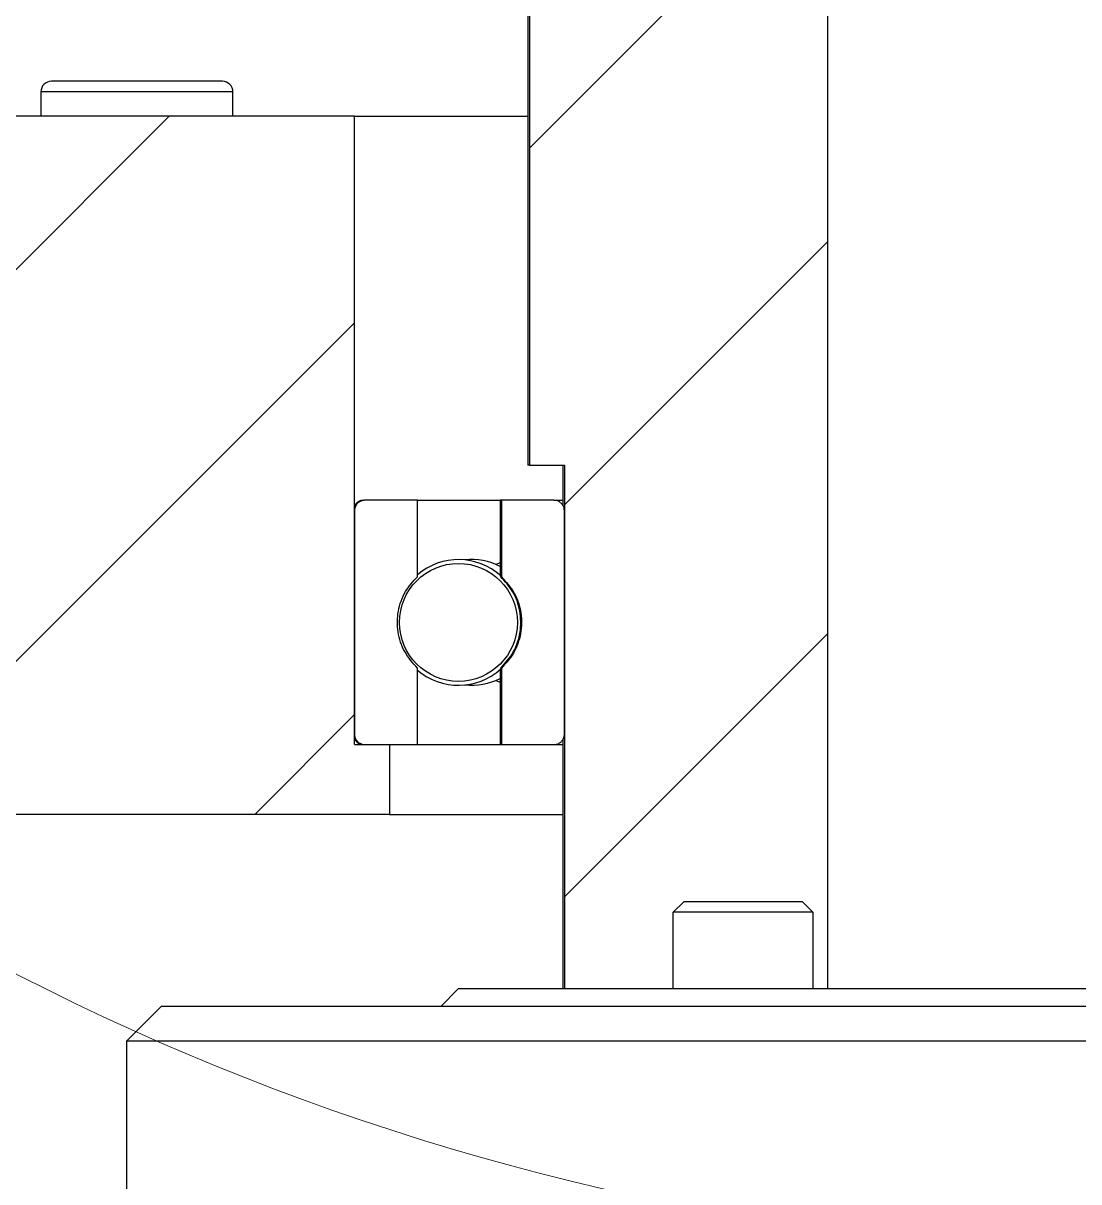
# Model space of a CAD drawing. Header units: millimetres. Extents: x -48 to 1187, y 2 to 839.
# Drawn here: x 121.21 to 133.3, y 370.21 to 383.49 of the extents above; entities that cross this region are included whole.
import ezdxf

# ---------------------------------------------------------------- set-up
doc = ezdxf.new("R2010")
doc.units = ezdxf.units.MM

# ---------------------------------------------------------------- blocks, each defined once
blk = doc.blocks.new('SW_HATCH_1')
at = {"color": 0, "linetype": 'Continuous', "lineweight": 18}
for p, q in [((-28.285, 7.636), (-24.87, 11.051)), ((-37.237, 3.174), (-32.411, 8)), ((-27.884, 3.547), (-24.87, 6.561)), ((-35.921, 0), (-30.288, 5.633)), ((-27.884, -0.943), (-24.87, 2.07)), ((-31.431, 0), (-30.288, 1.143))]:
    blk.add_line(p, q, dxfattribs=at)

msp = doc.modelspace()

# ---------------------------------------------------------------- linework, layer by layer
at = {"color": 7, "linetype": 'Continuous', "lineweight": 25}
for p, q in [((130.42336, 422.419202), (130.42336, 372.419202)), ((127.009084, 418.419202), (127.009084, 378.419202)), ((126.992389, 384.419202), (126.992389, 378.419202)), ((123.492995, 382.819202), (121.532995, 382.819202)), ((121.412995, 382.699202), (121.412995, 382.419202)), ((123.612995, 382.699202), (121.412995, 382.699202)), ((123.612995, 382.419202), (123.612995, 382.699202)), ((125.005526, 382.419202), (119.405769, 382.419202)), ((125.005527, 375.219202), (125.005526, 382.419202)), ((125.005526, 382.419202), (126.992389, 382.419202)), ((127.009084, 378.419202), (126.992389, 378.419202)), ((127.009084, 378.419202), (127.410041, 378.419202)), ((127.392389, 378.419202), (127.392389, 377.959132)), ((127.410041, 378.419202), (127.410041, 372.419202)), ((125.125697, 378.019202), (125.112389, 378.019202)), ((125.726618, 378.019202), (125.125697, 378.019202)), ((125.726618, 377.142366), (125.726618, 378.019202)), ((125.726618, 378.019202), (126.672389, 378.019202)), ((126.672389, 378.019202), (126.672389, 377.159177)), ((126.688391, 378.019202), (126.672389, 378.019202)), ((126.688391, 378.019202), (126.688391, 377.142366)), ((127.289742, 378.019202), (126.688391, 378.019202)), ((127.289742, 378.019202), (127.392389, 378.019202)), ((125.005527, 377.899202), (125.005527, 375.339202)), ((127.410041, 375.339202), (127.410041, 377.899202)), ((126.680281, 377.142366), (126.676801, 377.148811)), ((126.688391, 377.142366), (126.680281, 377.142366)), ((125.726618, 375.219202), (125.726618, 376.096039)), ((126.672389, 376.079228), (126.672389, 375.219202)), ((126.688391, 376.096039), (126.680281, 376.096039)), ((126.688391, 376.096039), (126.688391, 375.219202)), ((125.005527, 375.219202), (125.406111, 375.219202)), ((125.125697, 375.219202), (125.726618, 375.219202)), ((125.406111, 375.219202), (125.406111, 374.419202)), ((125.726618, 375.219202), (126.688391, 375.219202)), ((126.688391, 375.219202), (126.672389, 375.219202)), ((126.688391, 375.219202), (127.289742, 375.219202)), ((127.289742, 375.219202), (127.392389, 375.219202)), ((127.392389, 375.278151), (127.392389, 372.419202)), ((125.406111, 374.419202), (118.05671, 374.419202)), ((125.406111, 374.419202), (127.392389, 374.419202)), ((128.656045, 373.299202), (128.776045, 373.419202)), ((130.136045, 373.419202), (130.256045, 373.299202)), ((128.656045, 372.419202), (128.656045, 373.299202)), ((130.256045, 373.299202), (130.256045, 372.419202)), ((125.992389, 372.219202), (126.192389, 372.419202)), ((122.792389, 372.219202), (122.392389, 371.819202)), ((122.392389, 371.819202), (122.392389, 366.019202))]:
    msp.add_line(p, q, dxfattribs=at)
at = {"color": 7, "linetype": 'Continuous', "lineweight": 25, "flags": 128}
for points in [[(126.672389, 377.302139), (126.624888, 377.284396), (126.623484, 377.283812)], [(126.623484, 375.954593), (126.624888, 375.954009), (126.672389, 375.936266)]]:
    msp.add_lwpolyline(points, dxfattribs=at)
at = {"color": 7, "linetype": 'Continuous', "lineweight": 18}
msp.add_circle((134.392389, 398.419203), 29.029052, dxfattribs=at)
at = {"color": 7, "linetype": 'Continuous', "lineweight": 25}
msp.add_circle((126.196126, 376.619202), 0.675468, dxfattribs=at)
for centre, radius, start, end in [((121.532995, 382.699202), 0.12, 90.0000004, 180.0000004), ((123.492995, 382.699202), 0.12, 0.0000004, 90.0000004), ((125.112389, 377.899202), 0.12, 90.0000004, 152.9391166), ((126.196126, 376.619202), 0.72, 47.7272352, 130.699667), ((126.346547, 376.619202), 0.72, 63.0920243, 95.9960139), ((126.196126, 376.619202), 0.72, 229.3003337, 312.1221524), ((126.346547, 376.619202), 0.72, 264.0039868, 296.9079765), ((125.112389, 375.339202), 0.12, 207.0608842, 270.0000004)]:
    msp.add_arc(centre, radius, start, end, dxfattribs=at)
for points, knots in [([(125.125697, 378.019202), (125.123132, 378.019151), (125.107102, 378.018827), (125.077776, 378.011711), (125.043118, 377.989557), (125.017935, 377.95714), (125.006751, 377.925103), (125.005821, 377.905433), (125.005527, 377.899202)], [0, 0, 0, 0, 0.040963389, 0.256069426, 0.471135246, 0.685984839, 0.900538675, 1, 1, 1, 1]), ([(127.410041, 377.899202), (127.409079, 377.910636), (127.406985, 377.935512), (127.389175, 377.970561), (127.360162, 377.999188), (127.325235, 378.016344), (127.300748, 378.018316), (127.289742, 378.019202)], [0, 0, 0, 0, 0.181987584, 0.395939278, 0.610105234, 0.824768718, 1, 1, 1, 1]), ([(125.726618, 376.096039), (125.67309, 376.155688), (125.566006, 376.275017), (125.491754, 376.50888), (125.495177, 376.749808), (125.573862, 376.974795), (125.67717, 377.088122), (125.726618, 377.142366)], [0, 0, 0, 0, 0.203389313, 0.406886444, 0.610202198, 0.813424615, 1, 1, 1, 1]), ([(126.680281, 376.096039), (126.733727, 376.15575), (126.840647, 376.2752), (126.914676, 376.509231), (126.911126, 376.750371), (126.832438, 376.975174), (126.729424, 377.088366), (126.680281, 377.142366)], [0, 0, 0, 0, 0.203495296, 0.407090382, 0.610681938, 0.814271561, 1, 1, 1, 1]), ([(126.688391, 377.142366), (126.741939, 377.082726), (126.849063, 376.963415), (126.923372, 376.729579), (126.919966, 376.488715), (126.841279, 376.263705), (126.737917, 376.150352), (126.688391, 376.096039)], [0, 0, 0, 0, 0.203385324, 0.406882172, 0.610108524, 0.81318294, 1, 1, 1, 1]), ([(126.67667, 376.087782), (126.676972, 376.086396), (126.677772, 376.082725), (126.679318, 376.090932), (126.680281, 376.096039)], [0, 0, 0, 0, 0.377734719, 1, 1, 1, 1]), ([(125.005527, 375.339202), (125.006489, 375.327757), (125.008584, 375.302856), (125.02641, 375.267779), (125.055439, 375.239151), (125.090325, 375.222043), (125.114748, 375.220082), (125.125697, 375.219202)], [0, 0, 0, 0, 0.182277411, 0.396539242, 0.610917807, 0.825572748, 1, 1, 1, 1]), ([(127.289742, 375.219202), (127.292274, 375.219253), (127.308298, 375.219572), (127.33765, 375.226662), (127.372388, 375.248824), (127.397621, 375.281263), (127.408817, 375.313312), (127.409746, 375.332979), (127.410041, 375.339202)], [0, 0, 0, 0, 0.0404249292, 0.2558300574, 0.4711966618, 0.6862068851, 0.9006965526, 1, 1, 1, 1])]:
    msp.add_open_spline(points, degree=3, knots=knots, dxfattribs=at)
for points in [[(129.456045, 373.419202), (129.366939, 373.419202), (129.188729, 373.419202), (128.963958, 373.419202), (128.806709, 373.419202), (128.786266, 373.419202), (128.776045, 373.419202)], [(130.136045, 373.419202), (130.125823, 373.419202), (130.10538, 373.419202), (129.948131, 373.419202), (129.72336, 373.419202), (129.54515, 373.419202), (129.456045, 373.419202)], [(130.256045, 373.299202), (130.244019, 373.299202), (130.219969, 373.299202), (130.034969, 373.299202), (129.770533, 373.299202), (129.456045, 373.299202), (129.141556, 373.299202), (128.87712, 373.299202), (128.69212, 373.299202), (128.66807, 373.299202), (128.656045, 373.299202)], [(134.392389, 372.419202), (133.855703, 372.419202), (132.782332, 372.419202), (131.234177, 372.419202), (129.807274, 372.419202), (128.557009, 372.419202), (127.529371, 372.419202), (126.771537, 372.419202), (126.283943, 372.419202), (126.222907, 372.419202), (126.192389, 372.419202)], [(134.392389, 372.219202), (133.633175, 372.219202), (132.114747, 372.219202), (129.924674, 372.219202), (127.906128, 372.219202), (126.137462, 372.219202), (124.68373, 372.219202), (123.611672, 372.219202), (122.921905, 372.219202), (122.835561, 372.219202), (122.792389, 372.219202)], [(146.392389, 371.819203), (146.347729, 371.819203), (146.258408, 371.819203), (145.544856, 371.819203), (144.435831, 371.819203), (142.93197, 371.819203), (141.102315, 371.819203), (139.014164, 371.819203), (136.748571, 371.819203), (134.392389, 371.819203), (132.036207, 371.819202), (129.770614, 371.819202), (127.682464, 371.819202), (125.852809, 371.819202), (124.348948, 371.819202), (123.239923, 371.819202), (122.526371, 371.819202), (122.43705, 371.819202), (122.392389, 371.819202)]]:
    msp.add_open_spline(points, degree=3, dxfattribs=at)

# ---------------------------------------------------------------- block references
at = {"color": 7, "linetype": 'Continuous', "lineweight": 18}
msp.add_blockref('SW_HATCH_1', (155.29367, 374.419203), dxfattribs=at)

doc.saveas('drawing.dxf')
